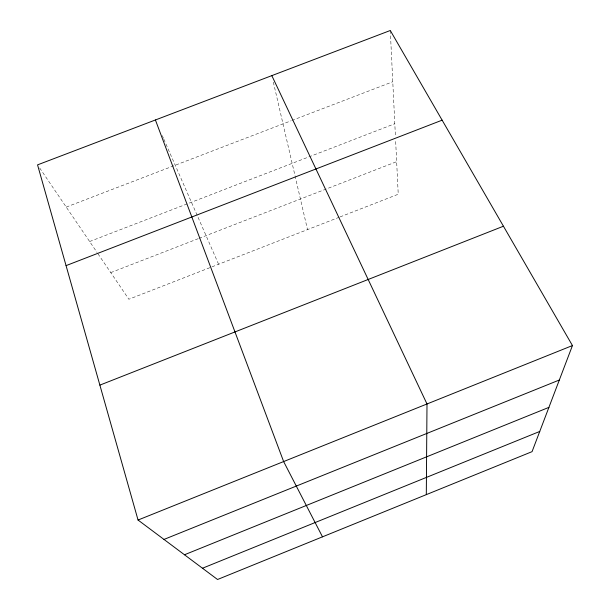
<?xml version="1.0" encoding="UTF-8"?>
<svg xmlns="http://www.w3.org/2000/svg" width="610" height="610" viewBox="0 0 610 610"><rect width="100%" height="100%" fill="white"/><g stroke="black" fill="none" stroke-linecap="round" stroke-linejoin="round"><path stroke-width="0.46" stroke-dasharray="3.05 2.29" d="M339.221 217.251L128.862 299.251L97.562 253.188M340.098 216.908L398.231 194.247L395.593 139.858M110.768 272.617L198.128 238.716M199.005 238.373L396.653 161.673M89.639 241.529L394.807 123.731M66.231 207.072L290.978 120.826M291.862 120.49L392.771 81.77M39.68 167.994L97.036 252.41M162.275 135.641L163.419 138.249M163.8 139.126L218.609 264.267M273.333 82.121L307.509 229.612M390.286 30.5L395.41 136.06"/><path stroke-width="0.91" d="M426.306 494.641L427 403.98L271.824 75.625M572.447 345.557L532.057 451.652L217.541 579.5L138.051 520.033L37.553 164.868L390.286 30.5L572.447 345.557L138.051 520.033M202.482 568.23L539.751 431.445M163.983 539.431L559.324 380.022M184.479 554.764L548.916 407.366M99.88 385.123L503.441 226.219M66.063 265.625L442.128 120.17M322.499 536.838L283.635 461.564L155.413 119.972"/></g></svg>
